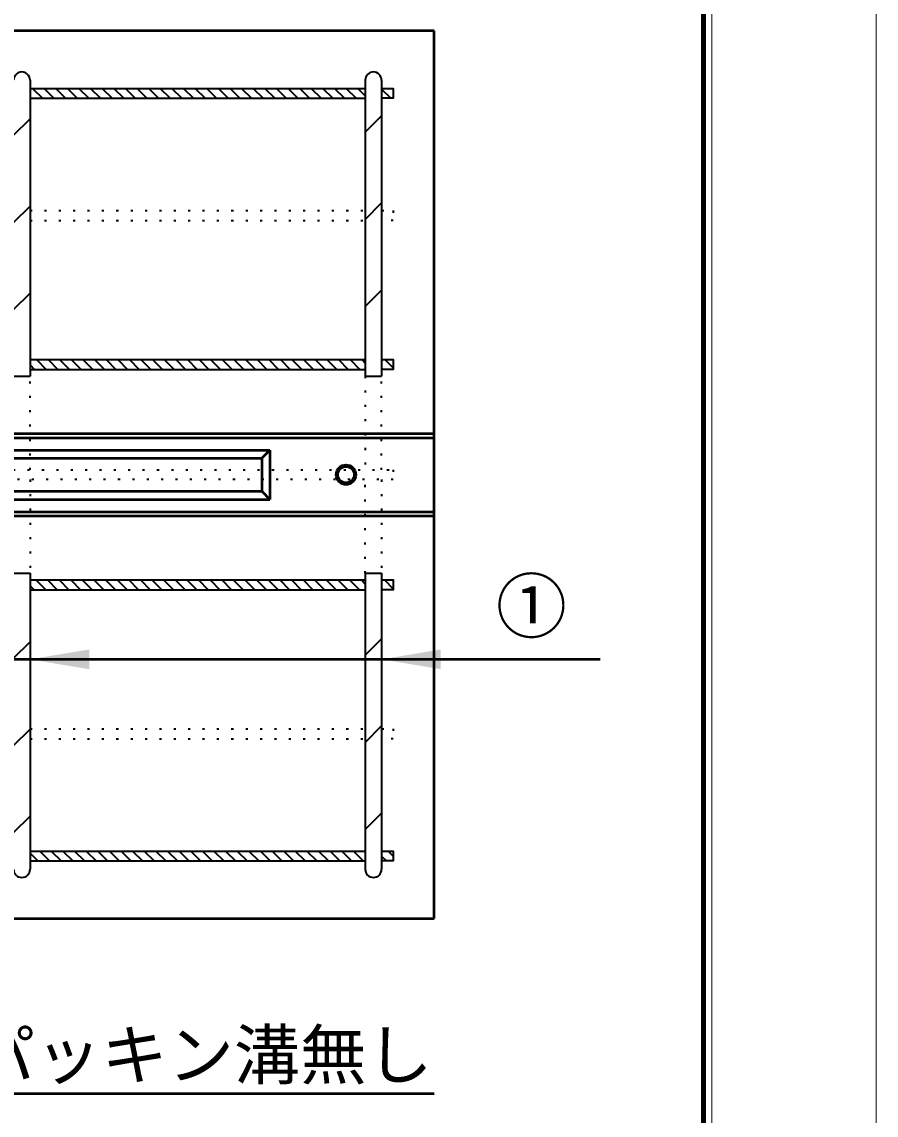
# Model space of a CAD drawing. Units: millimetres, scale not verified. Extents: x -2102 to 2102, y -1485 to 1485.
# Drawn here: x 1582 to 2102, y 404 to 1069 of the extents above; entities that cross this region are included whole.
import ezdxf
from ezdxf.enums import TextEntityAlignment as Align

# ---------------------------------------------------------------- set-up
doc = ezdxf.new("R2010")
doc.units = ezdxf.units.MM
doc.header["$LTSCALE"] = 5
doc.linetypes.add('DOTTED', pattern=[1.75, 0.25, -1.5])
doc.layers.add('0-0_V-nasSTD', color=7, linetype='Continuous', lineweight=35)
doc.layers.add('0-1_0', color=7, linetype='Continuous', lineweight=50)
doc.styles.add('ＭＳ ゴシック', font='')
doc.styles.get('ＭＳ ゴシック').set_extended_font_data('MS Gothic')

msp = doc.modelspace()

# ---------------------------------------------------------------- linework, layer by layer
at = {"layer": '0-0_V-nasSTD'}
for p, q in [((1587.5, 1033.887), (1587.5, 853.887)), ((1791.5, 1033.887), (1791.5, 853.887)), ((1801.5, 1033.887), (1801.5, 853.887)), ((1587.5, 1028.887), (1791.5, 1028.887)), ((1588.991, 1028.887), (1594.991, 1022.887)), ((1596.062, 1028.887), (1602.062, 1022.887)), ((1603.133, 1028.887), (1609.133, 1022.887)), ((1610.204, 1028.887), (1616.204, 1022.887)), ((1617.275, 1028.887), (1623.275, 1022.887)), ((1624.346, 1028.887), (1630.346, 1022.887)), ((1631.417, 1028.887), (1637.417, 1022.887)), ((1638.488, 1028.887), (1644.488, 1022.887)), ((1645.559, 1028.887), (1651.559, 1022.887)), ((1652.63, 1028.887), (1658.63, 1022.887)), ((1659.701, 1028.887), (1665.701, 1022.887)), ((1666.772, 1028.887), (1672.772, 1022.887)), ((1673.843, 1028.887), (1679.843, 1022.887)), ((1680.914, 1028.887), (1686.914, 1022.887)), ((1687.985, 1028.887), (1693.985, 1022.887)), ((1695.057, 1028.887), (1701.057, 1022.887)), ((1702.128, 1028.887), (1708.128, 1022.887)), ((1709.199, 1028.887), (1715.199, 1022.887)), ((1716.27, 1028.887), (1722.27, 1022.887)), ((1723.341, 1028.887), (1729.341, 1022.887)), ((1730.412, 1028.887), (1736.412, 1022.887)), ((1737.483, 1028.887), (1743.483, 1022.887)), ((1744.554, 1028.887), (1750.554, 1022.887)), ((1751.625, 1028.887), (1757.625, 1022.887)), ((1758.696, 1028.887), (1764.696, 1022.887)), ((1765.767, 1028.887), (1771.767, 1022.887)), ((1772.838, 1028.887), (1778.838, 1022.887)), ((1779.909, 1028.887), (1785.909, 1022.887)), ((1786.98, 1028.887), (1791.5, 1024.367)), ((1801.5, 1028.509), (1807.123, 1022.887)), ((1808.194, 1028.887), (1808.5, 1028.58)), ((1587.5, 1023.306), (1587.919, 1022.887)), ((1587.5, 1022.887), (1791.5, 1022.887)), ((1791.5, 1002.243), (1801.5, 1012.243)), ((1577.5, 1000.375), (1587.5, 1010.375)), ((1791.5, 949.21), (1801.5, 959.21)), ((1577.5, 947.342), (1587.5, 957.342)), ((1791.5, 896.177), (1801.5, 906.177)), ((1577.5, 894.309), (1587.5, 904.309)), ((1587.5, 863.887), (1791.5, 863.887)), ((1587.5, 860.672), (1590.285, 857.887)), ((1591.356, 863.887), (1597.356, 857.887)), ((1598.427, 863.887), (1604.427, 857.887)), ((1605.498, 863.887), (1611.498, 857.887)), ((1612.569, 863.887), (1618.569, 857.887)), ((1619.64, 863.887), (1625.64, 857.887)), ((1626.711, 863.887), (1632.711, 857.887)), ((1633.782, 863.887), (1639.782, 857.887)), ((1640.853, 863.887), (1646.853, 857.887)), ((1647.924, 863.887), (1653.924, 857.887)), ((1654.996, 863.887), (1660.996, 857.887)), ((1662.067, 863.887), (1668.067, 857.887)), ((1669.138, 863.887), (1675.138, 857.887)), ((1676.209, 863.887), (1682.209, 857.887)), ((1683.28, 863.887), (1689.28, 857.887)), ((1690.351, 863.887), (1696.351, 857.887)), ((1697.422, 863.887), (1703.422, 857.887)), ((1704.493, 863.887), (1710.493, 857.887)), ((1711.564, 863.887), (1717.564, 857.887)), ((1718.635, 863.887), (1724.635, 857.887)), ((1725.706, 863.887), (1731.706, 857.887)), ((1732.777, 863.887), (1738.777, 857.887)), ((1739.848, 863.887), (1745.848, 857.887)), ((1746.919, 863.887), (1752.919, 857.887)), ((1753.991, 863.887), (1759.991, 857.887)), ((1761.062, 863.887), (1767.062, 857.887)), ((1768.133, 863.887), (1774.133, 857.887)), ((1775.204, 863.887), (1781.204, 857.887)), ((1782.275, 863.887), (1788.275, 857.887)), ((1789.346, 863.887), (1791.5, 861.733)), ((1801.5, 858.804), (1802.417, 857.887)), ((1803.488, 863.887), (1808.5, 858.875)), ((1577.5, 853.887), (1587.5, 853.887)), ((1587.5, 857.887), (1791.5, 857.887)), ((1791.5, 853.887), (1801.5, 853.887)), ((1577.5, 733.887), (1587.5, 733.887)), ((1587.5, 733.887), (1587.5, 553.887)), ((1791.5, 733.887), (1791.5, 553.887)), ((1791.5, 733.887), (1801.5, 733.887)), ((1801.5, 733.887), (1801.5, 553.887)), ((1587.5, 729.887), (1791.5, 729.887)), ((1587.5, 726.321), (1589.935, 723.887)), ((1591.006, 729.887), (1597.006, 723.887)), ((1598.077, 729.887), (1604.077, 723.887)), ((1605.148, 729.887), (1611.148, 723.887)), ((1612.219, 729.887), (1618.219, 723.887)), ((1619.29, 729.887), (1625.29, 723.887)), ((1626.361, 729.887), (1632.361, 723.887)), ((1633.432, 729.887), (1639.432, 723.887)), ((1640.503, 729.887), (1646.503, 723.887)), ((1647.574, 729.887), (1653.574, 723.887)), ((1654.645, 729.887), (1660.645, 723.887)), ((1661.716, 729.887), (1667.716, 723.887)), ((1668.787, 729.887), (1674.787, 723.887)), ((1675.858, 729.887), (1681.858, 723.887)), ((1682.93, 729.887), (1688.93, 723.887)), ((1690.001, 729.887), (1696.001, 723.887)), ((1697.072, 729.887), (1703.072, 723.887)), ((1704.143, 729.887), (1710.143, 723.887)), ((1711.214, 729.887), (1717.214, 723.887)), ((1718.285, 729.887), (1724.285, 723.887)), ((1725.356, 729.887), (1731.356, 723.887)), ((1732.427, 729.887), (1738.427, 723.887)), ((1739.498, 729.887), (1745.498, 723.887)), ((1746.569, 729.887), (1752.569, 723.887)), ((1753.64, 729.887), (1759.64, 723.887)), ((1760.711, 729.887), (1766.711, 723.887)), ((1767.782, 729.887), (1773.782, 723.887)), ((1774.853, 729.887), (1780.853, 723.887)), ((1781.924, 729.887), (1787.924, 723.887)), ((1788.996, 729.887), (1791.5, 727.382)), ((1803.138, 729.887), (1808.5, 724.524)), ((1587.5, 723.887), (1791.5, 723.887)), ((1801.5, 724.453), (1802.067, 723.887)), ((1577.5, 682.177), (1587.5, 692.177)), ((1791.5, 684.045), (1801.5, 694.045)), ((1577.5, 629.144), (1587.5, 639.144)), ((1791.5, 631.012), (1801.5, 641.012)), ((1577.5, 576.111), (1587.5, 586.111)), ((1791.5, 577.979), (1801.5, 587.979)), ((1587.5, 564.887), (1791.5, 564.887)), ((1587.5, 563.687), (1592.3, 558.887)), ((1587.5, 558.887), (1791.5, 558.887)), ((1593.371, 564.887), (1599.371, 558.887)), ((1600.442, 564.887), (1606.442, 558.887)), ((1607.513, 564.887), (1613.513, 558.887)), ((1614.584, 564.887), (1620.584, 558.887)), ((1621.655, 564.887), (1627.655, 558.887)), ((1628.726, 564.887), (1634.726, 558.887)), ((1635.798, 564.887), (1641.798, 558.887)), ((1642.869, 564.887), (1648.869, 558.887)), ((1649.94, 564.887), (1655.94, 558.887)), ((1657.011, 564.887), (1663.011, 558.887)), ((1664.082, 564.887), (1670.082, 558.887)), ((1671.153, 564.887), (1677.153, 558.887)), ((1678.224, 564.887), (1684.224, 558.887)), ((1685.295, 564.887), (1691.295, 558.887)), ((1692.366, 564.887), (1698.366, 558.887)), ((1699.437, 564.887), (1705.437, 558.887)), ((1706.508, 564.887), (1712.508, 558.887)), ((1713.579, 564.887), (1719.579, 558.887)), ((1720.65, 564.887), (1726.65, 558.887)), ((1727.721, 564.887), (1733.721, 558.887)), ((1734.792, 564.887), (1740.792, 558.887)), ((1741.864, 564.887), (1747.864, 558.887)), ((1748.935, 564.887), (1754.935, 558.887)), ((1756.006, 564.887), (1762.006, 558.887)), ((1763.077, 564.887), (1769.077, 558.887)), ((1770.148, 564.887), (1776.148, 558.887)), ((1777.219, 564.887), (1783.219, 558.887)), ((1784.29, 564.887), (1790.29, 558.887)), ((1801.5, 561.819), (1804.432, 558.887)), ((1805.503, 564.887), (1808.5, 561.89))]:
    msp.add_line(p, q, dxfattribs=at)
at = {"layer": '0-0_V-nasSTD', "linetype": 'DOTTED'}
for p, q in [((1587.5, 954.529), (1791.5, 954.529)), ((1587.5, 948.529), (1791.5, 948.529)), ((1587.5, 796.887), (1587.5, 853.887)), ((1791.5, 853.887), (1791.5, 796.887)), ((1801.5, 796.887), (1801.5, 853.887)), ((833.5, 796.887), (1808.5, 796.887)), ((1808.5, 796.887), (1808.5, 790.887)), ((1808.5, 790.887), (833.5, 790.887)), ((1587.5, 790.887), (1587.5, 733.887)), ((1791.5, 733.887), (1791.5, 790.887)), ((1801.5, 790.887), (1801.5, 733.887)), ((1587.5, 639.244), (1791.5, 639.244)), ((1587.5, 633.244), (1791.5, 633.244))]:
    msp.add_line(p, q, dxfattribs=at)
at = {"layer": '0-0_V-nasSTD', "lineweight": 50}
for p, q in [((1095, 818.887), (1833.5, 818.887)), ((1095, 816.387), (1833.5, 816.387)), ((1195, 808.887), (1733.5, 808.887)), ((1728.5, 803.887), (1733.5, 808.887)), ((1733.5, 808.887), (1733.5, 778.887)), ((1200, 803.887), (1728.5, 803.887)), ((1728.5, 803.887), (1728.5, 783.887)), ((1195, 778.887), (1733.5, 778.887)), ((1200, 783.887), (1728.5, 783.887)), ((1728.5, 783.887), (1733.5, 778.887)), ((1095, 771.387), (1833.5, 771.387)), ((1095, 768.887), (1833.5, 768.887)), ((1159.5, 681.565), (1934.5, 681.565))]:
    msp.add_line(p, q, dxfattribs=at)
at = {"layer": '0-0_V-nasSTD', "lineweight": 18}
for points in [[(-2102.5, -1485), (-2102.5, 1485), (2102.5, 1485), (2102.5, -1485)], [(-2002.5, -1385), (-2002.5, 1385), (2002.5, 1385), (2002.5, -1385)]]:
    msp.add_lwpolyline(points, close=True, dxfattribs=at)
at = {"layer": '0-0_V-nasSTD', "lineweight": 100}
msp.add_lwpolyline([(1997.5, -1380), (1997.5, 1380), (-1997.5, 1380)], dxfattribs=at)
at = {"layer": '0-0_V-nasSTD'}
for points in [[(1801.5, 1028.887), (1808.5, 1028.887), (1808.5, 1022.887), (1801.5, 1022.887)], [(1801.5, 863.887), (1808.5, 863.887), (1808.5, 857.887), (1801.5, 857.887)], [(1801.5, 729.887), (1808.5, 729.887), (1808.5, 723.887), (1801.5, 723.887)], [(1801.5, 564.887), (1808.5, 564.887), (1808.5, 558.887), (1801.5, 558.887)]]:
    msp.add_lwpolyline(points, dxfattribs=at)
at = {"layer": '0-0_V-nasSTD', "linetype": 'DOTTED'}
for points in [[(1801.5, 954.529), (1808.5, 954.529), (1808.5, 948.529), (1801.5, 948.529)], [(1801.5, 639.244), (1808.5, 639.244), (1808.5, 633.244), (1801.5, 633.244)]]:
    msp.add_lwpolyline(points, dxfattribs=at)
at = {"layer": '0-0_V-nasSTD', "lineweight": 50}
for radius in [6, 5]:
    msp.add_circle((1779.8, 793.887), radius, dxfattribs=at)
at = {"layer": '0-0_V-nasSTD'}
for centre, start, end in [((1582.5, 1033.887), 0, 180), ((1796.5, 1033.887), 0, 180), ((1582.5, 553.887), 180, 0), ((1796.5, 553.887), 180, 0)]:
    msp.add_arc(centre, 5, start, end, dxfattribs=at)
for points in [[(1587.5, 681.565), (1623.5, 675.565), (1623.5, 687.565)], [(1801.5, 681.565), (1837.5, 675.565), (1837.5, 687.565)]]:
    msp.add_solid(points, dxfattribs=at)
at = {"layer": '0-1_0'}
for p, q in [((1833.5, 1063.887), (1095, 1063.887)), ((1833.5, 523.887), (1833.5, 1063.887)), ((1095, 523.887), (1833.5, 523.887)), ((1550.292, 417.327), (1833.5, 417.327))]:
    msp.add_line(p, q, dxfattribs=at)

# ---------------------------------------------------------------- texts
at = {"layer": '0-0_V-nasSTD', "style": 'ＭＳ ゴシック'}
for s, height, p in [('①', 31.67, (1871.068, 688.565)), ('パッキン溝無し', 29.56, (1550.292, 417.327))]:
    msp.add_text(s, height=height, dxfattribs=at).set_placement(p, align=Align.BOTTOM_LEFT)

doc.saveas('drawing.dxf')
